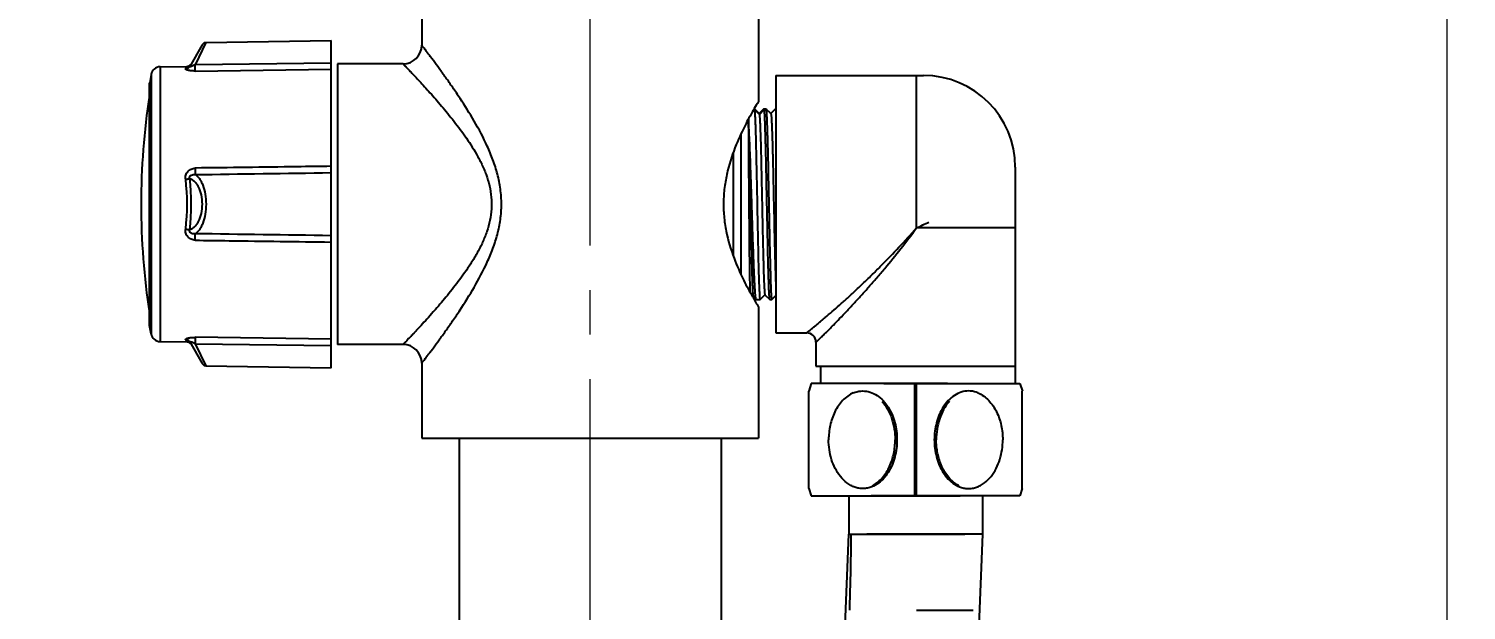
# Model space of a CAD drawing. Extents: x 0 to 3160, y 0 to 2315.
# Drawn here: x 1961.6 to 2115.3, y 508.9 to 571.1 of the extents above; entities that cross this region are included whole.
import ezdxf

# ---------------------------------------------------------------- set-up
doc = ezdxf.new("R2010")
doc.units = 0
doc.header["$LTSCALE"] = 3
doc.header["$MEASUREMENT"] = 0
doc.header["$PDMODE"] = 3
doc.header["$PDSIZE"] = -10
doc.linetypes.add('CENTER2', pattern=[28.575, 19.05, -3.175, 3.175, -3.175])
doc.layers.get('0').update_dxf_attribs({"linetype": 'CONTINUOUS'})
doc.layers.get('DEFPOINTS').update_dxf_attribs({"linetype": 'CONTINUOUS'})
doc.layers.add('Cneter', color=1, linetype='CENTER2', lineweight=13)
doc.layers.add('치수선', color=7, linetype='CONTINUOUS', lineweight=20)
doc.styles.add('Daelim Dimension', font='')
doc.styles.get('Daelim Dimension').set_extended_font_data('나눔고딕')
doc.dimstyles.new('DEFAULT', dxfattribs={"dimscale": 2, "dimtxt": 2, "dimasz": 2, "dimexe": 0, "dimexo": 2, "dimgap": 1, "dimtad": 1, "dimdec": 1, "dimzin": 9, "dimdsep": 46, "dimtxsty": 'Daelim Dimension', "dimcen": 0.5, "dimclrd": 252, "dimclre": 252, "dimclrt": 3, "dimadec": 1, "dimazin": 0, "dimtfac": 1, "dimtdec": 1, "dimtix": 1, "dimtmove": 0, "dimatfit": 3, "dimfxl": 1, "dimtolj": 1, "dimtzin": 1, "dimlwd": 9, "dimlwe": 9, "dimarcsym": 0})

# ---------------------------------------------------------------- blocks, each defined once
blk = doc.blocks.new('*D8')
at = {"color": 5, "lineweight": 9, "ltscale": 0.5, "transparency": 16777216}
for p, q in [((1965.64, 1392.3), (2311.07, 1392.3)), ((2309.07, 426.81), (2309.07, 1384.3)), ((2143.24, 418.81), (2311.07, 418.81))]:
    blk.add_line(p, q, dxfattribs=at)
at = {"color": 5, "ltscale": 0.5, "transparency": 16777216}
for points in [[(2307.74, 1384.3), (2310.4, 1384.3), (2309.07, 1392.3)], [(2307.74, 426.81), (2310.4, 426.81), (2309.07, 418.81)]]:
    blk.add_solid(points, dxfattribs=at)
at = {"layer": 'DEFPOINTS', "color": 0, "ltscale": 0.5, "transparency": 16777216}
for p in [(1961.64, 1392.3), (2309.07, 1392.3), (2139.24, 418.81)]:
    blk.add_point(p, dxfattribs=at)
at = {"color": 7, "ltscale": 0.5, "transparency": 16777216, "insert": (2293.36, 905.56), "char_height": 20, "attachment_point": 5, "rotation": 90, "style": 'Daelim Dimension'}
blk.add_mtext('\\A1;(920~1380)', dxfattribs=at)

msp = doc.modelspace()

# ---------------------------------------------------------------- linework, layer by layer
at = {"color": 7, "linetype": 'Continuous'}
for p, q in [((2003.64, 581.82), (2003.64, 569.32)), ((2039.64, 581.82), (2039.64, 563.32)), ((1980.16, 569.34), (1978.84, 567.05)), ((1980.58, 569.59), (1993.94, 569.82)), ((1993.94, 534.82), (1993.94, 569.82)), ((1975.68, 567), (1978.56, 567.05)), ((1993.94, 567.4), (1979.42, 567.23)), ((2001.64, 567.32), (1994.64, 567.32)), ((1994.64, 567.32), (1994.64, 537.32)), ((1979.42, 566.55), (1993.94, 566.76)), ((2041.47, 566.07), (2057.27, 566.07)), ((2041.47, 566.07), (2041.47, 538.57)), ((1974.56, 565.3), (1974.56, 565.27)), ((1974.56, 539.38), (1974.56, 565.24)), ((2039.17, 562.52), (2039.17, 562.52)), ((2039.22, 562.47), (2039.17, 562.52)), ((2039.69, 562), (2039.22, 562.47)), ((2039.64, 563.32), (2039.62, 563.28)), ((2040.21, 562.52), (2039.69, 562)), ((2039.72, 561.92), (2040.24, 562.44)), ((2040.21, 562.52), (2040.42, 562.52)), ((2040.21, 562.52), (2040.21, 562.52)), ((2040.25, 562.44), (2040.24, 562.44)), ((2040.42, 562.52), (2040.42, 562.52)), ((2040.94, 562), (2040.42, 562.52)), ((2041.46, 562.52), (2040.94, 562)), ((2041.47, 562.52), (2041.46, 562.52)), ((2039.7, 562), (2039.69, 562)), ((2040.95, 561.99), (2040.94, 562)), ((2037.74, 559.82), (2037.74, 544.82)), ((2036.94, 546.76), (2036.94, 557.88)), ((2039.01, 542.38), (2039.07, 542.44)), ((2039.06, 542.45), (2039.07, 542.44)), ((2039.07, 542.44), (2039.38, 542.12)), ((2039.8, 542.12), (2040.32, 542.64)), ((2040.31, 542.65), (2040.32, 542.64)), ((2040.32, 542.64), (2040.84, 542.12)), ((2041.05, 542.12), (2041.47, 542.55)), ((2039.39, 542.12), (2039.38, 542.12)), ((2039.39, 542.12), (2039.79, 542.12)), ((2039.64, 541.32), (2039.64, 527.32)), ((2039.79, 542.12), (2039.8, 542.12)), ((2040.84, 542.12), (2041.04, 542.12)), ((2040.84, 542.12), (2040.84, 542.12)), ((2041.04, 542.12), (2041.05, 542.12)), ((1974.56, 539.34), (1974.56, 539.37)), ((1974.72, 538.45), (1974.56, 539.34)), ((1993.94, 537.88), (1979.42, 538.09)), ((2041.47, 538.57), (2044.77, 538.57)), ((1975.68, 537.64), (1978.56, 537.59)), ((1978.84, 537.59), (1980.16, 535.3)), ((1979.42, 537.41), (1993.94, 537.23)), ((2001.64, 537.32), (1994.64, 537.32)), ((2045.77, 537.57), (2045.77, 535.02)), ((1980.58, 535.05), (1993.94, 534.82)), ((2003.64, 535.32), (2003.64, 527.32)), ((2045.77, 535.02), (2059.6, 535.02)), ((2046.27, 533.14), (2046.27, 535.02)), ((2045.27, 533.14), (2045.02, 532.34)), ((2059.82, 533.14), (2045.27, 533.14)), ((2053.03, 533.14), (2067.57, 533.14)), ((2067.57, 533.14), (2067.83, 532.34)), ((2045.02, 521.92), (2045.02, 532.35)), ((2067.82, 521.92), (2067.82, 532.35)), ((2003.64, 527.32), (2039.64, 527.32)), ((2007.64, 527.32), (2007.64, 499.32)), ((2035.64, 527.32), (2035.64, 499.32)), ((2045.02, 521.93), (2045.27, 521.14)), ((2045.27, 521.14), (2061.19, 521.14)), ((2049.27, 521.14), (2049.27, 517.06)), ((2067.57, 521.14), (2051.66, 521.14)), ((2063.57, 521.14), (2063.57, 517.06)), ((2067.82, 521.93), (2067.57, 521.14)), ((2049.25, 517.06), (2061.66, 517.06)), ((2063.6, 517.06), (2051.19, 517.06)), ((2056.52, 508.92), (2062.58, 508.92))]:
    msp.add_line(p, q, dxfattribs=at)
at = {"color": 9, "linetype": 'Continuous'}
for p, q in [((1980.58, 569.59), (1979.42, 567.23)), ((1975.68, 567), (1975.68, 537.64)), ((1978.56, 567.05), (1978.41, 566.81)), ((1974.72, 566.18), (1974.72, 538.45)), ((2056.52, 549.79), (2056.52, 566.07)), ((1974.56, 565.15), (1974.56, 565.3)), ((1974.56, 539.5), (1974.56, 565.15)), ((2039.19, 562.44), (2039.72, 561.92)), ((2067.07, 549.79), (2056.52, 549.79)), ((2005.09, 541.05), (2005.04, 541)), ((1974.56, 539.34), (1974.56, 539.5)), ((1974.56, 539.34), (1974.56, 539.34)), ((1978.41, 537.83), (1978.56, 537.59)), ((1979.42, 537.41), (1980.58, 535.05)), ((2056.32, 521.14), (2056.32, 533.14)), ((2056.52, 521.14), (2056.52, 533.14))]:
    msp.add_line(p, q, dxfattribs=at)
at = {"ltscale": 0.5}
for p, q in [((2067.07, 556.27), (2067.07, 533.14)), ((2045.77, 535.02), (2067.07, 535.02))]:
    msp.add_line(p, q, dxfattribs=at)
at = {"color": 7, "linetype": 'Continuous'}
for points in [[(1980.58, 569.59), (1980.55, 569.58), (1980.4, 569.55), (1980.26, 569.46), (1980.16, 569.34)], [(1980.16, 535.3), (1980.26, 535.18), (1980.4, 535.09), (1980.55, 535.05), (1980.58, 535.05)], [(2049.25, 517.06), (2048.34, 494.86), (2047.1, 480.18)], [(2063.57, 517.06), (2062.66, 494.86), (2061.42, 480.18)]]:
    msp.add_lwpolyline(points, dxfattribs=at)
for centre, radius, start, end in [((2001.64, 569.32), 2, 270.0001, 359.9999), ((1975.7, 566), 1, 91, 169.4537), ((1978.55, 567.55), 0.5, 270.9889, 315.0594), ((1978.55, 567.55), 0.502, 315.0967, 329.9659), ((2049.19, 552.32), 75.75, 169.4537, 170.1334), ((2049.39, 552.32), 75.75, 171.1546, 188.8454), ((2077.25, 540.33), 44.08, 148.6208, 149.7624), ((2075.9, 563.5), 42.51, 209.768, 211.4549), ((2049.19, 552.32), 75.75, 189.8666, 190.5463), ((1975.7, 538.64), 1, 190.5463, 269), ((2044.77, 537.57), 1, 0.0087, 90.0002), ((1978.55, 537.09), 0.5, 44.9405, 89.0111), ((1978.55, 537.09), 0.502, 30.0341, 44.9032), ((2001.64, 535.32), 2, 0.0001, 89.9999), ((2050.42, 524.92), 3.03, 296.772, 298.1055), ((2062.43, 524.92), 3.03, 241.8945, 243.228)]:
    msp.add_arc(centre, radius, start, end, dxfattribs=at)
msp.add_arc((2057.27, 556.27), 9.8, 0, 90)
at = {"color": 9, "linetype": 'Continuous'}
for centre, radius, start, end in [((1954.06, 552.32), 24.5, 353.7592, 6.2437), ((1953.05, 552.32), 25.94, 353.9115, 6.0885), ((1952.23, 768.63), 242.43, 295.4807, 295.8249), ((1830.24, 517.27), 219.29, 358.4814, 359.9439), ((1768.26, 518.64), 281.28, 358.0183, 358.537)]:
    msp.add_arc(centre, radius, start, end, dxfattribs=at)
for points, knots in [([(2007.73, 563.62), (2007.48, 564.01), (2006.97, 564.76), (2006.22, 565.83), (2005.53, 566.79), (2005, 567.51), (2004.62, 568.02), (2004.37, 568.35), (2004.16, 568.63), (2003.98, 568.87), (2003.85, 569.04), (2003.77, 569.14), (2003.73, 569.2), (2003.69, 569.25), (2003.66, 569.29), (2003.65, 569.31), (2003.64, 569.32), (2003.64, 569.32)], [0, 0, 0, 0, 0.200751, 0.387571, 0.55728, 0.706009, 0.771122, 0.829263, 0.879823, 0.922199, 0.95583, 0.969213, 0.980236, 0.988853, 0.995035, 0.998755, 1, 1, 1, 1]), ([(1978.84, 567.05), (1978.8, 566.98), (1978.67, 566.85), (1978.5, 566.81), (1978.41, 566.81)], [0, 0, 0, 0, 0.49735, 1, 1, 1, 1]), ([(1979.42, 567.23), (1979.39, 567.21), (1979.32, 567.18), (1979.22, 567.13), (1979.12, 567.08), (1979.03, 567.04), (1978.95, 567.01), (1978.89, 567), (1978.86, 567), (1978.82, 567.01), (1978.83, 567.04), (1978.84, 567.05)], [0, 0, 0, 0, 0.165095, 0.330644, 0.494296, 0.651412, 0.791359, 0.848594, 0.893994, 0.945515, 1, 1, 1, 1]), ([(1979.42, 566.55), (1979.43, 566.64), (1979.43, 566.86), (1979.43, 567.08), (1979.42, 567.23)], [0, 0, 0, 0, 0.366968, 1, 1, 1, 1]), ([(2001.64, 567.32), (2001.64, 567.32), (2001.65, 567.31), (2001.65, 567.31), (2001.67, 567.29), (2001.69, 567.27), (2001.72, 567.24), (2001.75, 567.2), (2001.79, 567.16), (2001.86, 567.09), (2001.95, 566.99), (2002.09, 566.85), (2002.24, 566.69), (2002.41, 566.51), (2002.6, 566.31), (2002.89, 566), (2003.29, 565.57), (2003.81, 565.01), (2004.38, 564.38), (2004.98, 563.71), (2005.61, 562.98), (2006.26, 562.2), (2007.16, 561.09), (2008.29, 559.61), (2009.32, 557.99), (2010.06, 556.6), (2010.54, 555.48), (2010.9, 554.29), (2011.09, 553.06), (2011.11, 551.81), (2010.95, 550.58), (2010.62, 549.38), (2010.16, 548.25), (2009.7, 547.36), (2009.31, 546.66), (2008.91, 546), (2008.38, 545.2), (2007.72, 544.29), (2007.05, 543.41), (2006.19, 542.33), (2005.52, 541.56), (2005.09, 541.05)], [0, 0, 0, 0, 0.000132, 0.000562, 0.001286, 0.002301, 0.003604, 0.00519, 0.007057, 0.0092, 0.01429, 0.020417, 0.027538, 0.035602, 0.044563, 0.054371, 0.076346, 0.101112, 0.128264, 0.157488, 0.188501, 0.221052, 0.25494, 0.326044, 0.40071, 0.439158, 0.47822, 0.517798, 0.557751, 0.597858, 0.637858, 0.677521, 0.716691, 0.755261, 0.774288, 0.793133, 0.830251, 0.866494, 0.901743, 0.935863, 1, 1, 1, 1]), ([(1979.42, 566.55), (1979.35, 566.55), (1979.21, 566.55), (1979, 566.57), (1978.81, 566.6), (1978.65, 566.63), (1978.54, 566.66), (1978.47, 566.69), (1978.43, 566.72), (1978.39, 566.76), (1978.41, 566.79), (1978.41, 566.81)], [0, 0, 0, 0, 0.199086, 0.388227, 0.561093, 0.71091, 0.830037, 0.876016, 0.912435, 0.960443, 1, 1, 1, 1]), ([(2007.73, 541.01), (2008.25, 541.8), (2009.29, 543.46), (2010.46, 545.66), (2011.26, 547.57), (2011.75, 549.09), (2012.08, 550.68), (2012.19, 552.31), (2012.08, 553.94), (2011.76, 555.53), (2011.27, 557.06), (2010.47, 558.97), (2009.3, 561.17), (2008.25, 562.83), (2007.73, 563.62)], [0, 0, 0, 0, 0.11544, 0.238813, 0.302723, 0.367756, 0.433623, 0.499947, 0.566273, 0.632145, 0.697188, 0.761111, 0.884516, 1, 1, 1, 1]), ([(1978.41, 554.98), (1978.41, 555.06), (1978.39, 555.2), (1978.42, 555.42), (1978.5, 555.63), (1978.68, 555.87), (1978.98, 556.09), (1979.28, 556.17), (1979.42, 556.18)], [0, 0, 0, 0, 0.124659, 0.24896, 0.373298, 0.498054, 0.748192, 1, 1, 1, 1]), ([(1979.42, 556.18), (1979.43, 556.03), (1979.43, 555.8), (1979.43, 555.57), (1979.42, 555.48)], [0, 0, 0, 0, 0.624901, 1, 1, 1, 1]), ([(1978.41, 554.98), (1978.46, 554.99), (1978.54, 554.99), (1978.65, 555.02), (1978.75, 555.04), (1978.81, 555.06), (1978.84, 555.07)], [0, 0, 0, 0, 0.295333, 0.571842, 0.81169, 1, 1, 1, 1]), ([(1978.84, 555.07), (1978.83, 555.1), (1978.82, 555.18), (1978.86, 555.29), (1978.93, 555.38), (1979.05, 555.46), (1979.22, 555.49), (1979.36, 555.49), (1979.42, 555.48)], [0, 0, 0, 0, 0.125856, 0.257827, 0.390016, 0.518961, 0.761556, 1, 1, 1, 1]), ([(1978.84, 555.07), (1978.93, 555.04), (1979.1, 554.96), (1979.35, 554.76), (1979.57, 554.5), (1979.85, 554.03), (1980.09, 553.29), (1980.19, 552.32), (1980.09, 551.34), (1979.85, 550.61), (1979.57, 550.14), (1979.35, 549.88), (1979.1, 549.68), (1978.93, 549.6), (1978.84, 549.57)], [0, 0, 0, 0, 0.043259, 0.090821, 0.144176, 0.203998, 0.342854, 0.5, 0.657146, 0.795999, 0.855821, 0.909177, 0.956739, 1, 1, 1, 1]), ([(1979.42, 555.48), (1979.6, 555.37), (1979.84, 555.12), (1980.08, 554.72), (1980.32, 554.18), (1980.53, 553.37), (1980.61, 552.32), (1980.53, 551.27), (1980.32, 550.46), (1980.08, 549.92), (1979.84, 549.51), (1979.6, 549.26), (1979.42, 549.16)], [0, 0, 0, 0, 0.089088, 0.143296, 0.204244, 0.344227, 0.500017, 0.655792, 0.79576, 0.856705, 0.910908, 1, 1, 1, 1]), ([(1979.42, 548.46), (1979.28, 548.47), (1978.98, 548.54), (1978.68, 548.77), (1978.5, 549.01), (1978.42, 549.22), (1978.39, 549.44), (1978.41, 549.58), (1978.41, 549.66)], [0, 0, 0, 0, 0.251809, 0.501947, 0.626701, 0.751038, 0.875338, 1, 1, 1, 1]), ([(1978.41, 549.66), (1978.5, 549.65), (1978.61, 549.63), (1978.75, 549.6), (1978.81, 549.58), (1978.84, 549.57)], [0, 0, 0, 0, 0.571732, 0.81162, 1, 1, 1, 1]), ([(1979.42, 549.16), (1979.36, 549.15), (1979.22, 549.14), (1979.05, 549.18), (1978.93, 549.26), (1978.86, 549.35), (1978.82, 549.46), (1978.83, 549.53), (1978.84, 549.57)], [0, 0, 0, 0, 0.238417, 0.481126, 0.610038, 0.74225, 0.874234, 1, 1, 1, 1]), ([(1979.42, 548.46), (1979.43, 548.61), (1979.43, 548.84), (1979.43, 549.07), (1979.42, 549.16)], [0, 0, 0, 0, 0.6249, 1, 1, 1, 1]), ([(2044.77, 538.57), (2044.77, 538.57), (2044.78, 538.57), (2044.78, 538.57), (2044.79, 538.58), (2044.8, 538.59), (2044.83, 538.61), (2044.87, 538.65), (2044.92, 538.69), (2044.98, 538.74), (2045.05, 538.8), (2045.17, 538.89), (2045.34, 539.03), (2045.57, 539.21), (2045.82, 539.43), (2046.11, 539.67), (2046.43, 539.93), (2046.89, 540.32), (2047.51, 540.85), (2048.3, 541.55), (2049.14, 542.3), (2050.01, 543.1), (2050.91, 543.95), (2051.83, 544.84), (2053.08, 546.09), (2054.67, 547.73), (2055.9, 549.09), (2056.52, 549.79)], [0, 0, 0, 0, 0.000083, 0.000406, 0.00097, 0.00177, 0.004064, 0.007255, 0.01131, 0.016203, 0.021912, 0.028414, 0.043706, 0.061855, 0.082617, 0.105752, 0.131026, 0.158212, 0.217518, 0.282313, 0.351691, 0.42483, 0.501003, 0.579766, 0.660737, 0.827864, 1, 1, 1, 1]), ([(2045.77, 537.57), (2045.77, 537.57), (2045.78, 537.57), (2045.78, 537.57), (2045.79, 537.58), (2045.8, 537.59), (2045.81, 537.6), (2045.83, 537.62), (2045.86, 537.66), (2045.91, 537.7), (2045.97, 537.76), (2046.04, 537.83), (2046.11, 537.9), (2046.2, 537.98), (2046.33, 538.11), (2046.52, 538.29), (2046.76, 538.53), (2047.03, 538.8), (2047.32, 539.09), (2047.75, 539.53), (2048.32, 540.12), (2049.05, 540.88), (2049.82, 541.7), (2050.62, 542.57), (2051.44, 543.5), (2052.28, 544.46), (2053.43, 545.81), (2054.86, 547.58), (2055.97, 549.04), (2056.52, 549.79)], [0, 0, 0, 0, 0.000109, 0.000457, 0.001043, 0.001863, 0.002914, 0.004194, 0.007426, 0.011536, 0.0165, 0.022294, 0.028895, 0.03628, 0.044419, 0.062822, 0.083828, 0.107177, 0.132624, 0.159935, 0.219426, 0.284359, 0.35373, 0.426729, 0.502749, 0.581296, 0.66199, 0.828527, 1, 1, 1, 1]), ([(2005.04, 541), (2004.81, 540.74), (2004.37, 540.24), (2003.73, 539.54), (2003.23, 539), (2002.87, 538.61), (2002.63, 538.36), (2002.41, 538.12), (2002.21, 537.92), (2002.05, 537.74), (2001.92, 537.61), (2001.84, 537.53), (2001.79, 537.47), (2001.74, 537.43), (2001.7, 537.39), (2001.68, 537.36), (2001.66, 537.34), (2001.65, 537.33), (2001.64, 537.32), (2001.64, 537.32), (2001.64, 537.32), (2001.64, 537.32)], [0, 0, 0, 0, 0.207471, 0.39816, 0.569027, 0.645917, 0.716466, 0.7802, 0.836673, 0.885442, 0.926077, 0.943221, 0.958184, 0.970922, 0.981391, 0.989564, 0.995411, 0.997452, 0.9989, 0.99975, 1, 1, 1, 1]), ([(2003.64, 535.32), (2003.64, 535.32), (2003.65, 535.33), (2003.66, 535.35), (2003.69, 535.39), (2003.73, 535.43), (2003.77, 535.5), (2003.85, 535.6), (2003.98, 535.77), (2004.16, 536), (2004.37, 536.29), (2004.62, 536.61), (2004.99, 537.12), (2005.53, 537.84), (2006.22, 538.8), (2006.96, 539.87), (2007.47, 540.62), (2007.73, 541.01)], [0, 0, 0, 0, 0.001244, 0.004963, 0.011143, 0.019757, 0.030775, 0.044154, 0.077775, 0.120138, 0.170687, 0.228818, 0.293923, 0.442645, 0.612361, 0.799207, 1, 1, 1, 1]), ([(1978.41, 537.83), (1978.41, 537.85), (1978.39, 537.88), (1978.43, 537.92), (1978.47, 537.94), (1978.54, 537.98), (1978.65, 538.01), (1978.81, 538.04), (1979, 538.07), (1979.21, 538.08), (1979.35, 538.09), (1979.42, 538.09)], [0, 0, 0, 0, 0.039563, 0.087556, 0.123966, 0.169938, 0.289059, 0.438877, 0.611748, 0.8009, 1, 1, 1, 1]), ([(1978.84, 537.59), (1978.8, 537.66), (1978.67, 537.79), (1978.5, 537.83), (1978.41, 537.83)], [0, 0, 0, 0, 0.497386, 1, 1, 1, 1]), ([(1979.42, 538.09), (1979.43, 538), (1979.43, 537.78), (1979.43, 537.55), (1979.42, 537.41)], [0, 0, 0, 0, 0.366967, 1, 1, 1, 1]), ([(1978.84, 537.59), (1978.83, 537.6), (1978.83, 537.61), (1978.83, 537.63), (1978.84, 537.64), (1978.89, 537.64), (1978.99, 537.62), (1979.13, 537.56), (1979.27, 537.49), (1979.37, 537.44), (1979.42, 537.41)], [0, 0, 0, 0, 0.033148, 0.05566, 0.076787, 0.108867, 0.277221, 0.506919, 0.752659, 1, 1, 1, 1])]:
    msp.add_open_spline(points, degree=3, knots=knots, dxfattribs=at)
at = {"color": 7, "linetype": 'Continuous'}
for points, knots in [([(2039.17, 562.53), (2038.86, 562.01), (2038.17, 560.75), (2037.14, 558.56), (2036.39, 556.33), (2035.99, 554.3), (2035.86, 552.68), (2035.91, 551.05), (2036.21, 548.97), (2036.91, 546.64), (2037.95, 544.32), (2038.67, 542.97), (2039, 542.4)], [0, 0, 0, 0, 0.084848, 0.201396, 0.339546, 0.414122, 0.490662, 0.567576, 0.643204, 0.784984, 0.907099, 1, 1, 1, 1]), ([(2039.17, 562.52), (2039.18, 562.52), (2039.18, 562.51), (2039.18, 562.49), (2039.19, 562.47), (2039.19, 562.45), (2039.19, 562.44)], [0, 0, 0, 0, 0.115292, 0.318589, 0.613274, 1, 1, 1, 1]), ([(2039.19, 562.44), (2039.2, 562.38), (2039.21, 562.24), (2039.23, 561.99), (2039.25, 561.65), (2039.27, 561.23), (2039.29, 560.73), (2039.31, 559.92), (2039.35, 558.75), (2039.38, 557.18), (2039.42, 555.44), (2039.46, 553.59), (2039.49, 551.69), (2039.53, 549.82), (2039.56, 548.3), (2039.59, 547.15), (2039.6, 546.35), (2039.62, 545.6), (2039.64, 544.91), (2039.66, 544.29), (2039.68, 543.74), (2039.69, 543.33), (2039.71, 543.03), (2039.72, 542.85), (2039.73, 542.68), (2039.74, 542.53), (2039.74, 542.41), (2039.75, 542.31), (2039.76, 542.23), (2039.77, 542.17), (2039.78, 542.14), (2039.79, 542.12), (2039.79, 542.12), (2039.79, 542.12)], [0, 0, 0, 0, 0.008172, 0.02067, 0.037388, 0.058185, 0.082877, 0.111246, 0.177985, 0.256041, 0.342654, 0.434759, 0.529098, 0.622333, 0.711165, 0.752938, 0.79245, 0.829351, 0.863314, 0.894037, 0.92125, 0.944712, 0.95497, 0.964215, 0.972428, 0.97959, 0.985686, 0.990705, 0.994637, 0.997477, 0.999234, 0.999723, 1, 1, 1, 1]), ([(2040.21, 562.52), (2040.22, 562.52), (2040.22, 562.51), (2040.23, 562.5), (2040.23, 562.49), (2040.23, 562.48)], [0, 0, 0, 0, 0.318799, 0.609175, 1, 1, 1, 1]), ([(2040.23, 562.48), (2040.23, 562.48), (2040.24, 562.47), (2040.24, 562.46), (2040.24, 562.46), (2040.24, 562.45), (2040.24, 562.45), (2040.24, 562.45), (2040.24, 562.44), (2040.24, 562.44), (2040.24, 562.44), (2040.25, 562.44), (2040.25, 562.44)], [0, 0, 0, 0, 0.207069, 0.435385, 0.557674, 0.685137, 0.750048, 0.818416, 0.855627, 0.889554, 0.925923, 1, 1, 1, 1]), ([(2040.84, 542.12), (2040.84, 542.12), (2040.83, 542.13), (2040.83, 542.14), (2040.82, 542.16), (2040.82, 542.2), (2040.81, 542.26), (2040.8, 542.34), (2040.79, 542.45), (2040.78, 542.58), (2040.77, 542.74), (2040.76, 542.98), (2040.74, 543.33), (2040.73, 543.82), (2040.71, 544.38), (2040.69, 545.01), (2040.67, 545.7), (2040.65, 546.45), (2040.63, 547.25), (2040.61, 548.41), (2040.58, 549.92), (2040.54, 551.78), (2040.5, 553.67), (2040.47, 555.5), (2040.43, 557.23), (2040.39, 558.78), (2040.36, 559.94), (2040.34, 560.75), (2040.32, 561.24), (2040.3, 561.66), (2040.28, 562), (2040.26, 562.25), (2040.25, 562.38), (2040.24, 562.44)], [0, 0, 0, 0, 0.000432, 0.001111, 0.002052, 0.00326, 0.006483, 0.010789, 0.016171, 0.022616, 0.030105, 0.038622, 0.05867, 0.082614, 0.11023, 0.141265, 0.17546, 0.212525, 0.252119, 0.293896, 0.382551, 0.475374, 0.569134, 0.660542, 0.746417, 0.823736, 0.889828, 0.917904, 0.942348, 0.962949, 0.979503, 0.99188, 1, 1, 1, 1]), ([(2040.42, 562.52), (2040.42, 562.52), (2040.43, 562.51), (2040.43, 562.49), (2040.44, 562.47), (2040.44, 562.44), (2040.45, 562.37), (2040.46, 562.28), (2040.47, 562.16), (2040.48, 562.02), (2040.49, 561.86), (2040.5, 561.59), (2040.52, 561.21), (2040.54, 560.68), (2040.56, 560.08), (2040.58, 559.41), (2040.6, 558.66), (2040.62, 557.86), (2040.64, 557), (2040.66, 555.78), (2040.69, 554.18), (2040.73, 552.23), (2040.77, 550.28), (2040.8, 548.69), (2040.83, 547.47), (2040.85, 546.63), (2040.87, 545.83), (2040.89, 545.1), (2040.91, 544.44), (2040.92, 543.85), (2040.94, 543.41), (2040.95, 543.1), (2040.96, 542.9), (2040.97, 542.72), (2040.98, 542.56), (2040.99, 542.43), (2041, 542.32), (2041.01, 542.24), (2041.02, 542.18), (2041.03, 542.14), (2041.04, 542.12), (2041.04, 542.12), (2041.04, 542.12)], [0, 0, 0, 0, 0.000451, 0.001173, 0.002178, 0.003473, 0.006936, 0.011562, 0.017344, 0.024269, 0.032324, 0.041487, 0.063055, 0.088771, 0.118392, 0.151638, 0.188191, 0.227706, 0.269808, 0.314095, 0.40753, 0.504466, 0.60123, 0.694152, 0.738061, 0.779708, 0.818696, 0.854655, 0.887244, 0.916154, 0.94111, 0.952031, 0.961878, 0.970628, 0.978262, 0.98476, 0.99011, 0.994301, 0.997327, 0.999196, 0.999713, 1, 1, 1, 1]), ([(2038.53, 561.41), (2038.54, 560.86), (2038.54, 559.95), (2038.55, 558.64), (2038.57, 556.04), (2038.59, 552.85), (2038.62, 549.61), (2038.63, 547.8), (2038.65, 546.23), (2038.67, 544.83), (2038.69, 543.63), (2038.7, 543.13), (2038.7, 542.92)], [0, 0, 0, 0, 0.089844, 0.147402, 0.211894, 0.511675, 0.665369, 0.737725, 0.80512, 0.919727, 0.964629, 1, 1, 1, 1]), ([(2039.38, 542.12), (2039.38, 542.13), (2039.37, 542.15), (2039.36, 542.19), (2039.35, 542.24), (2039.33, 542.32), (2039.32, 542.41), (2039.31, 542.56), (2039.28, 542.79), (2039.26, 543.12), (2039.24, 543.51), (2039.21, 543.96), (2039.19, 544.47), (2039.16, 545.03), (2039.14, 545.64), (2039.11, 546.3), (2039.08, 547.25), (2039.03, 548.52), (2038.98, 550.12), (2038.93, 551.77), (2038.88, 553.44), (2038.82, 555.08), (2038.77, 556.64), (2038.72, 558.09), (2038.66, 559.37), (2038.6, 560.47), (2038.56, 561.13), (2038.54, 561.42)], [0, 0, 0, 0, 0.001239, 0.003306, 0.006241, 0.010051, 0.014736, 0.020291, 0.033981, 0.051035, 0.071342, 0.094763, 0.121142, 0.150299, 0.182035, 0.216136, 0.252366, 0.33022, 0.413476, 0.499866, 0.587035, 0.672607, 0.754255, 0.829754, 0.897049, 0.954312, 1, 1, 1, 1]), ([(2038.54, 561.41), (2038.55, 561.11), (2038.57, 560.45), (2038.6, 559.36), (2038.64, 558.08), (2038.67, 556.66), (2038.7, 555.12), (2038.73, 553.51), (2038.76, 551.87), (2038.8, 550.25), (2038.83, 548.69), (2038.86, 547.44), (2038.88, 546.51), (2038.9, 545.86), (2038.91, 545.27), (2038.93, 544.72), (2038.94, 544.22), (2038.96, 543.78), (2038.98, 543.4), (2038.99, 543.12), (2039, 542.93), (2039.01, 542.81), (2039.02, 542.71), (2039.03, 542.62), (2039.04, 542.55), (2039.04, 542.5), (2039.05, 542.47), (2039.06, 542.45), (2039.06, 542.45), (2039.06, 542.45)], [0, 0, 0, 0, 0.046784, 0.104812, 0.172626, 0.248403, 0.33019, 0.415783, 0.502906, 0.589213, 0.672356, 0.75008, 0.786243, 0.820252, 0.851879, 0.880921, 0.907178, 0.930443, 0.950548, 0.967376, 0.974528, 0.98082, 0.98624, 0.990772, 0.994409, 0.997149, 0.999, 0.999601, 1, 1, 1, 1]), ([(2039.7, 562), (2039.7, 561.99), (2039.7, 561.99), (2039.71, 561.98), (2039.71, 561.96), (2039.71, 561.95), (2039.71, 561.94), (2039.71, 561.94), (2039.72, 561.93), (2039.72, 561.93), (2039.72, 561.92), (2039.72, 561.92), (2039.72, 561.92), (2039.72, 561.92), (2039.72, 561.92)], [0, 0, 0, 0, 0.126712, 0.272657, 0.46456, 0.57805, 0.703336, 0.770248, 0.840905, 0.911127, 0.933778, 0.955968, 0.968383, 1, 1, 1, 1]), ([(2039.72, 561.92), (2039.73, 561.87), (2039.74, 561.74), (2039.76, 561.5), (2039.78, 561.18), (2039.79, 560.78), (2039.81, 560.32), (2039.84, 559.55), (2039.87, 558.45), (2039.91, 556.98), (2039.94, 555.34), (2039.98, 553.6), (2040.02, 551.82), (2040.05, 550.05), (2040.08, 548.61), (2040.11, 547.52), (2040.13, 546.76), (2040.15, 546.05), (2040.16, 545.39), (2040.18, 544.79), (2040.2, 544.26), (2040.22, 543.8), (2040.23, 543.46), (2040.25, 543.23), (2040.26, 543.09), (2040.27, 542.96), (2040.28, 542.86), (2040.28, 542.78), (2040.29, 542.71), (2040.3, 542.68), (2040.31, 542.66), (2040.31, 542.65), (2040.31, 542.65)], [0, 0, 0, 0, 0.008121, 0.020494, 0.03704, 0.05763, 0.082059, 0.110118, 0.17617, 0.253443, 0.339271, 0.430634, 0.524355, 0.61715, 0.70579, 0.747566, 0.787163, 0.824236, 0.858443, 0.889495, 0.917134, 0.941105, 0.961187, 0.969722, 0.977231, 0.983696, 0.989102, 0.993431, 0.996681, 0.998857, 0.999551, 1, 1, 1, 1]), ([(2040.95, 561.99), (2040.95, 561.99), (2040.95, 561.98), (2040.96, 561.97), (2040.96, 561.94), (2040.97, 561.89), (2040.98, 561.82), (2040.99, 561.74), (2041, 561.64), (2041.01, 561.53), (2041.02, 561.34), (2041.03, 561.08), (2041.05, 560.71), (2041.06, 560.29), (2041.08, 559.81), (2041.1, 559.28), (2041.11, 558.71), (2041.13, 558.09), (2041.15, 557.19), (2041.18, 555.98), (2041.21, 554.47), (2041.24, 552.91), (2041.28, 551.32), (2041.31, 549.77), (2041.34, 548.28), (2041.37, 546.9), (2041.41, 545.67), (2041.44, 544.63), (2041.46, 543.99), (2041.47, 543.71)], [0, 0, 0, 0, 0.000406, 0.001011, 0.002866, 0.0056, 0.009219, 0.013725, 0.019114, 0.025375, 0.032495, 0.049255, 0.069285, 0.092469, 0.118643, 0.147615, 0.179188, 0.213164, 0.249305, 0.32705, 0.410326, 0.496843, 0.584246, 0.670151, 0.752203, 0.82818, 0.895982, 0.953793, 1, 1, 1, 1]), ([(1993.94, 556.37), (1992.73, 556.35), (1989.7, 556.31), (1984.87, 556.24), (1981.24, 556.2), (1979.42, 556.18)], [0, 0, 0, 0, 0.25, 0.625, 1, 1, 1, 1]), ([(1979.42, 548.46), (1980.63, 548.45), (1983.66, 548.41), (1988.5, 548.34), (1992.12, 548.3), (1993.94, 548.27)], [0, 0, 0, 0, 0.25, 0.625, 1, 1, 1, 1]), ([(2049.76, 532.15), (2049.55, 532.06), (2049.14, 531.82), (2048.6, 531.35), (2048.14, 530.78), (2047.64, 529.91), (2047.23, 528.68), (2047.12, 527.65), (2047.12, 527.14)], [0, 0, 0, 0, 0.116442, 0.236031, 0.358693, 0.484006, 0.739919, 1, 1, 1, 1]), ([(2049.76, 532.15), (2050.01, 532.25), (2050.54, 532.39), (2051.37, 532.33), (2052.14, 532.01), (2052.82, 531.5), (2053.38, 530.83), (2053.98, 529.78), (2054.33, 528.59), (2054.44, 527.37), (2054.41, 526.13), (2054.13, 524.92), (2053.62, 523.82), (2053.11, 523.09), (2052.49, 522.49), (2051.99, 522.21), (2051.73, 522.11)], [0, 0, 0, 0, 0.057694, 0.114995, 0.173271, 0.233348, 0.295345, 0.358986, 0.489262, 0.555432, 0.621689, 0.752714, 0.817014, 0.879863, 0.940897, 1, 1, 1, 1]), ([(2063.08, 532.15), (2062.83, 532.25), (2062.3, 532.39), (2061.48, 532.33), (2060.71, 532.01), (2060.03, 531.5), (2059.46, 530.83), (2058.87, 529.78), (2058.52, 528.59), (2058.4, 527.37), (2058.44, 526.13), (2058.71, 524.92), (2059.23, 523.82), (2059.74, 523.09), (2060.36, 522.49), (2060.86, 522.21), (2061.11, 522.11)], [0, 0, 0, 0, 0.057694, 0.114995, 0.173271, 0.233348, 0.295345, 0.358986, 0.489262, 0.555432, 0.621689, 0.752714, 0.817014, 0.879863, 0.940897, 1, 1, 1, 1]), ([(2063.08, 532.15), (2063.3, 532.06), (2063.71, 531.82), (2064.25, 531.35), (2064.71, 530.78), (2065.21, 529.91), (2065.62, 528.68), (2065.73, 527.65), (2065.73, 527.14)], [0, 0, 0, 0, 0.116442, 0.236031, 0.358693, 0.484006, 0.739919, 1, 1, 1, 1]), ([(2052.82, 531.24), (2053.06, 530.98), (2053.48, 530.37), (2053.91, 529.36), (2054.17, 528.27), (2054.23, 527.51), (2054.23, 527.14)], [0, 0, 0, 0, 0.242381, 0.491334, 0.744602, 1, 1, 1, 1]), ([(2060.03, 531.24), (2059.79, 530.98), (2059.37, 530.37), (2058.94, 529.36), (2058.68, 528.27), (2058.62, 527.51), (2058.62, 527.14)], [0, 0, 0, 0, 0.242381, 0.491334, 0.744602, 1, 1, 1, 1]), ([(2051.73, 522.11), (2051.59, 522.05), (2051.29, 521.96), (2050.83, 521.91), (2050.36, 521.94), (2049.91, 522.06), (2049.47, 522.25), (2048.93, 522.61), (2048.34, 523.2), (2047.79, 524.07), (2047.27, 525.37), (2047.12, 526.43), (2047.12, 527.14)], [0, 0, 0, 0, 0.058555, 0.116599, 0.174588, 0.232991, 0.292187, 0.352412, 0.47596, 0.603609, 0.734339, 1, 1, 1, 1]), ([(2051.84, 522.25), (2052.04, 522.36), (2052.41, 522.61), (2052.9, 523.1), (2053.31, 523.66), (2053.76, 524.51), (2054.13, 525.67), (2054.23, 526.65), (2054.23, 527.14)], [0, 0, 0, 0, 0.117146, 0.237315, 0.360276, 0.4856, 0.740929, 1, 1, 1, 1]), ([(2061, 522.25), (2060.81, 522.36), (2060.43, 522.61), (2059.95, 523.1), (2059.54, 523.66), (2059.09, 524.51), (2058.72, 525.67), (2058.62, 526.65), (2058.62, 527.14)], [0, 0, 0, 0, 0.117146, 0.237315, 0.360276, 0.4856, 0.740929, 1, 1, 1, 1]), ([(2061.11, 522.11), (2061.26, 522.05), (2061.56, 521.96), (2062.02, 521.91), (2062.49, 521.94), (2062.94, 522.06), (2063.37, 522.25), (2063.92, 522.61), (2064.51, 523.2), (2065.06, 524.07), (2065.58, 525.37), (2065.73, 526.43), (2065.73, 527.14)], [0, 0, 0, 0, 0.058555, 0.116599, 0.174588, 0.232991, 0.292187, 0.352412, 0.47596, 0.603609, 0.734339, 1, 1, 1, 1])]:
    msp.add_open_spline(points, degree=3, knots=knots, dxfattribs=at)
for points in [[(1979.42, 555.48), (1984.26, 555.55), (1989.1, 555.62), (1993.94, 555.69)], [(1993.94, 548.95), (1989.1, 549.02), (1984.26, 549.09), (1979.42, 549.16)]]:
    msp.add_open_spline(points, degree=3, dxfattribs=at)
at = {"layer": 'Cneter', "lineweight": 5, "ltscale": 0.5}
msp.add_line((2021.64, 462.18), (2021.64, 1322.8), dxfattribs=at)
at = {"layer": '치수선'}
msp.add_line((2113.24, 254.43), (2113.24, 1271.1), dxfattribs=at)

# ---------------------------------------------------------------- dimensions: what is measured, and where the dimension line sits
at = {"color": 5, "ltscale": 0.5}
dim = msp.add_linear_dim(base=(2309.07, 1392.3), p1=(2139.24, 418.81), p2=(1961.64, 1392.3), angle=90, text='(920~1380)', dimstyle='DEFAULT', override={"dimtxt": 10, "dimasz": 4, "dimexe": 1, "dimdec": 0, "dimclrd": 5, "dimclre": 5, "dimclrt": 7}, dxfattribs=at)
dim.commit()
dim.dimension.update_dxf_attribs({"geometry": '*D8', "text_midpoint": (2309.07, 905.56), "dimtype": 160})

doc.saveas('drawing.dxf')
